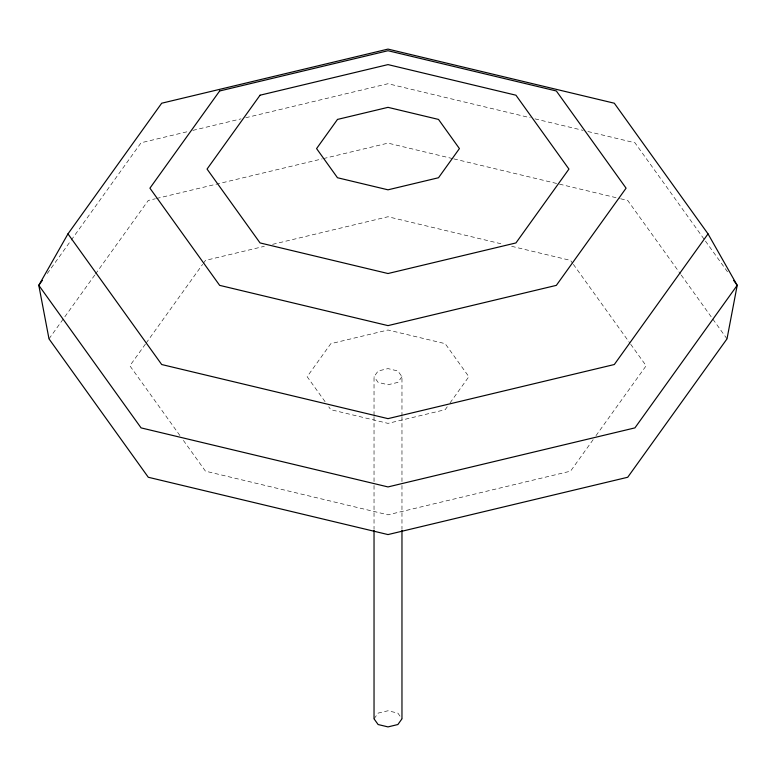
<?xml version="1.0" encoding="UTF-8"?>
<svg xmlns="http://www.w3.org/2000/svg" width="776" height="776" viewBox="0 0 776 776"><rect width="100%" height="100%" fill="white"/><g stroke="black" fill="none" stroke-linecap="round" stroke-linejoin="round"><path stroke-width="0.58" stroke-dasharray="3.88 2.91" d="M47.268 273.53L70.538 241.084M71.246 240.104L141.077 142.765L188.112 131.522M48.995 338.86L94.769 275.063M95.467 274.074L148.284 200.46L155.336 198.772M145.403 344.117L129.864 365.777L180.032 435.705M146.111 343.128L202.643 264.335M203.351 263.355L205.465 260.397L264.354 246.312M374.032 415.373L374.032 376.69L378.125 370.986L388 368.619L397.875 370.986L401.968 376.69L401.968 415.373M401.968 376.69L397.875 382.384L388 384.75L378.125 382.384L374.032 376.69M447.267 406.779L445.181 409.699L388 423.366L330.819 409.699L328.733 406.779M450.051 402.899L468.859 376.69L445.181 343.671L388 330.004L330.819 343.671L307.141 376.69L325.949 402.899M374.032 718.828L378.125 713.125L388 710.767L397.875 713.125L401.968 718.828M593.145 439.652L570.535 471.168L388 514.818L205.465 471.168L182.855 439.652M595.968 435.705L646.136 365.777L630.597 344.117M192.817 130.397L241.026 118.864M245.73 117.739L388 83.721L530.27 117.739M156.51 198.491L322.195 158.876M323.369 158.595L388 143.133L452.631 158.595M272.589 244.343L388 216.746L503.411 244.343M534.974 118.864L583.183 130.397M587.888 131.522L634.923 142.765L704.753 240.104M453.805 158.876L619.49 198.491M620.664 198.772L627.716 200.46L680.533 274.074M511.646 246.312L570.535 260.397L572.649 263.355M705.462 241.084L728.732 273.53M681.231 275.063L727.005 338.86M573.357 264.335L629.889 343.128M401.968 416.586L401.968 484.282M401.968 485.495L401.968 529.019M374.032 416.586L374.032 484.282M374.032 485.495L374.032 529.019"/><path stroke-width="1.16" d="M67.968 233.877L38.8 285.325L48.995 338.86L148.284 477.259L388 534.577L627.716 477.259L727.005 338.86L737.2 285.325L708.032 233.877L614.301 103.218L388 49.101L161.699 103.218L67.968 233.877L161.699 364.526L388 418.642L614.301 364.526L708.032 233.877M42.331 280.408L38.8 285.325L141.077 427.886L388 486.93L634.923 427.886L737.2 285.325L733.669 280.408M401.968 530.231L401.968 718.828L397.875 724.532L388 726.899L378.125 724.532L374.032 718.828L374.032 530.231M219.656 90.976L149.923 188.17L219.656 285.364L388 325.619L556.343 285.364L626.077 188.17L556.343 90.976L388 50.721L219.656 90.976M260.057 95.206L207.056 169.071L260.057 242.936L388 273.53L515.943 242.936L568.944 169.071L515.943 95.206L388 64.602L260.057 95.206M337.492 119.426L316.579 148.585L337.492 177.743L388 189.819L438.508 177.743L459.421 148.585L438.508 119.426L388 107.35L337.492 119.426"/></g></svg>
